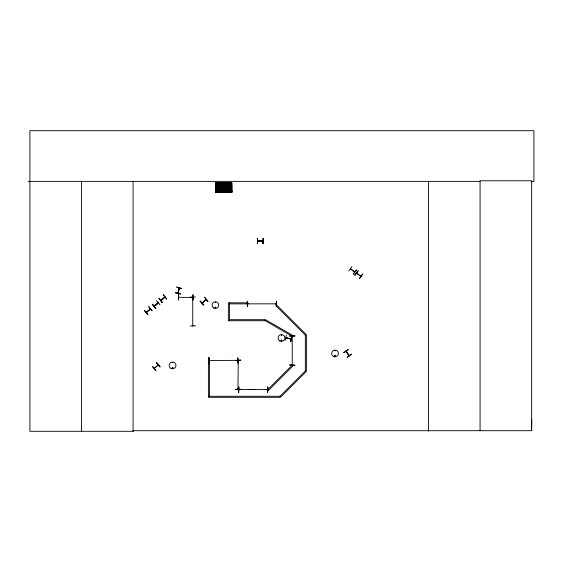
<?xml version="1.0" encoding="UTF-8"?>
<svg xmlns="http://www.w3.org/2000/svg" width="562" height="562" viewBox="0 0 562 562"><rect width="100%" height="100%" fill="white"/><g stroke="black" fill="none" stroke-linecap="round" stroke-linejoin="round"><path stroke-width="0.84" d="M531.273 181.378L533.9 181.378L533.9 130.707L29.912 130.707L29.912 431.293L133.166 431.293L133.096 430.703L531.659 430.703L531.736 419.835M177.887 293.125L179.152 287.92L178.126 293.181M354.278 271.678L354.826 271.783M356.477 273.223L357.074 273.413M360.966 276.181L360.319 276.019M192.689 325.812L192.914 325.25L192.949 325.834M238.239 360.93L238.204 360.446L237.965 360.937M238.232 360.558L237.979 389.178L238.204 388.609M172.274 362.595L172.857 362.673L172.316 362.532M172.92 367.991C172.302 366.684 172.127 368.904 172.85 368.054M215.049 307.639C216.244 306.494 215.211 309.03 215.19 307.414M334.713 355.971C335.725 354.791 335.043 357.355 334.72 355.788M335.5 356.097C334.727 354.088 334.214 357.713 335.549 355.971M192.942 297.101L192.921 297.628L192.675 297.298M192.703 325.363L192.942 325.735M237.986 388.721L238 389.136M292.205 336.28L292.24 336.764L292.233 336.167M292.444 336.687L292.451 336.28M286.423 337.776L285.903 337.607L286.304 337.959M290.547 338.97L290.99 338.998M286.36 335.1L285.201 340.347M290.512 338.949L291.067 338.872M290.505 341.591L291.734 336.364M290.695 341.64L291.931 336.406M175.323 292.837L180.557 294.052M178.597 297.298L192.977 297.481M349.044 355.774C340.094 343.375 351.967 359.427 348.897 355.142M349.255 355.598L346.15 351.236L346.34 351.833M146.239 312.388L146.886 312.163M154.114 306.234L154.641 306.1M160.76 300.459L161.399 300.227M164.61 297.438L164.814 296.933M215.864 307.899C215.478 305.861 214.396 308.84 215.752 307.983M281.738 335.373L281.197 335.149L281.738 335.296M281.169 340.347C281.393 341.872 282.286 339.476 281.176 340.446M335.289 350.821L334.748 350.597L335.289 350.744M237.789 360.551L237.206 360.34M276.314 304.028L275.717 304.035M239.398 389.81L238.892 389.803M267.561 389.81L266.978 389.599L267.575 389.599M257.642 240.929L258.183 241.119M348.805 270.947L351.945 266.592M350.351 268.931L354.678 272.015M350.779 269.17L350.47 268.692L354.713 271.966M353.245 274.101L356.568 269.872L353.21 274.08M358.085 270.954L354.734 275.162L358.029 270.912M354.973 275.331L358.057 270.933M362.525 274.108L359.357 278.443M359.575 278.604L362.687 274.228M146.303 312.296L150.349 309.044M149.864 309.198L150.195 308.84M150.342 309.093L146.464 312.479M154.185 306.142L158.126 302.749L157.88 303.29M160.802 300.424L164.94 297.129M206.128 299.616L202.032 302.904L202.629 302.707M205.643 299.687L205.938 299.469M206.121 299.672L202.109 303.08L206.205 299.595M247.554 303.845L276.314 303.838M275.787 303.824L276.202 303.817M267.505 389.578L238.927 389.543M267.505 389.803L267.034 389.599L267.519 389.599M257.656 241.14L263.016 241.231L257.754 240.901M285.84 337.643L290.968 338.816M146.429 312.5L150.391 308.981M147.848 314.671L144.322 310.624M164.94 297.073L160.915 300.614M164.975 297.122L161.006 300.572M159.994 304.808L156.524 300.705M200.065 301.176L203.816 305.033L200.086 301.162M207.87 301.513L204.568 297.263L207.898 301.485M152.414 366.417L155.941 370.47M156.693 362.701L160.001 366.944L156.679 362.715M154.157 368.342L158.14 364.843M158.336 365.033L154.346 368.461M292.423 364.864L292.233 364.38L292.233 364.921M215.562 302.595L215.337 302.061L215.485 302.602M290.947 339.055L285.805 337.853L290.976 339.055M343.705 352.592L348.117 349.522M343.839 352.774L348.229 349.683M351.405 354.2L347.14 357.474L351.362 354.137M356.694 273.111L360.916 276.125M360.804 276.342L356.554 273.308M247.666 303.782L248.151 303.838M209.535 360.572L209.05 360.523L209.535 360.305M262.531 240.901L263.016 240.929L257.698 240.929M219.482 192.162L219.7 191.888M222.461 191.888L222.243 192.239M225.306 192.246L225.439 191.888M227.842 192.246L228.01 191.825M231.038 191.888L231.045 192.232M215.288 307.175L215.752 307.302M281.358 340.059C283.367 341.057 279.595 341.022 281.611 340.059M172.569 367.379C170.996 368.728 174.122 368.18 172.696 367.429M178.442 294.706L178.456 300.08L178.554 294.706M192.97 294.706L192.984 300.073L193.005 294.706M215.878 192.38L217.944 192.352L217.838 182.65L215.773 182.678L215.92 192.38M223.29 182.65L221.217 182.678L221.33 192.38L223.388 192.352L223.24 182.65M226.268 182.65L224.203 182.678L224.315 192.38L226.374 192.352L226.268 182.65L226.331 192.352M228.804 182.65L226.739 182.678L226.886 192.38M215.92 183.662L217.712 183.641M218.604 183.662L220.395 183.641M221.365 183.662L223.156 183.641M224.35 183.662L226.142 183.641M226.886 183.662L228.678 183.641M229.942 183.662L231.734 183.641M215.927 184.315L217.719 184.301M218.611 184.315L220.402 184.301M221.372 184.315L223.163 184.301M224.357 184.315L226.149 184.301M226.893 184.315L228.685 184.301M229.949 184.315L231.741 184.301M215.934 185.305L217.726 185.284M218.625 185.305L220.416 185.284M221.386 185.305L223.177 185.284M224.364 185.305L226.156 185.284M226.9 185.305L228.692 185.284M229.963 185.305L231.755 185.284M215.948 186.177L217.733 186.155M218.632 186.177L220.423 186.155M221.393 186.177L223.184 186.155M224.371 186.177L226.163 186.155M226.915 186.177L228.699 186.155M229.97 186.177L231.762 186.155M215.956 187.16L217.747 187.146M218.639 187.16L220.43 187.146M221.4 187.16L223.191 187.146M224.386 187.16L226.177 187.146M226.922 187.16L228.713 187.146M229.977 187.16L231.769 187.146M216.005 191.389L217.796 191.368M218.688 191.389L220.48 191.368M221.449 191.389L223.24 191.368M224.435 191.389L226.226 191.368M226.971 191.389L228.762 191.368M230.027 191.389L231.818 191.368M215.71 191.663L218.098 191.642M218.393 191.663L220.782 191.642M215.71 191.74L218.098 191.712M218.393 191.74L220.782 191.712M221.154 191.74L223.543 191.642M224.14 191.663L226.528 191.642M226.676 191.663L229.064 191.642M229.732 191.663L232.12 191.642M224.14 191.74L226.528 191.712M226.676 191.74L229.064 191.712M229.732 191.74L232.12 191.712M220.634 192.352L218.702 192.373L218.576 182.678M226.844 192.38L228.91 192.352L228.762 182.65M230.041 192.373L231.973 192.352L231.818 182.65L229.795 182.678L229.907 192.38L230.532 192.373L230.413 182.671M190.139 297.066L195.513 297.073M247.245 301.253L247.301 306.62M275.773 304.028L276.258 304.028M195.513 325.827L190.139 325.939M289.641 335.886L295.008 335.872M289.641 336.111L295.008 336.076M292.233 336.708L292.451 336.181M208.769 363.115L209.029 357.741L209.05 363.115M237.262 360.34L237.747 360.333L209.162 360.551M238.119 363.108L237.789 357.741L238.098 363.108M289.641 365.012L295.015 365.202L289.641 364.942M238.534 392.374L238.801 387.007L238.562 392.374M240.796 389.262L235.429 389.227M235.429 389.501L240.796 389.466M28.1 181.589L29.912 181.582M29.912 181.378L480.074 181.378M263.311 238.337L263.016 243.711L263.283 238.337M229.401 303.866L247.301 303.866L247.301 302.82L228.355 302.82L228.355 320.726L265.208 320.726L292.563 336.519L293.083 335.619L265.728 319.82L265.208 320.726L265.208 319.68L229.401 319.68M208.404 396.273L280.017 396.273L305.335 370.948L305.335 335.142L275.963 305.77L276.701 305.033L306.072 334.404L305.335 335.142L306.381 335.142L306.381 370.948L305.335 370.948L306.072 371.686L280.754 397.011L280.017 396.273L280.017 397.313L208.404 397.313L208.404 360.46L209.443 360.46L209.443 396.273M248.039 303.782L247.561 304.028M175.372 292.619L180.599 293.856M192.731 297.143L192.731 325.848M144.469 310.491L148.017 314.523M200.262 301.007L203.788 305.061M159.004 298.555L162.559 302.581M152.386 304.302L155.885 308.383M156.496 362.869L160.051 366.902M152.386 366.445L155.885 370.52M231.706 182.65L231.832 192.352M231.586 182.65L231.692 192.352M231.516 182.65L231.579 192.352M231.375 182.65L231.495 192.352M231.242 182.657L231.34 192.359M230.301 182.671L230.371 192.373L230.153 182.671M230.069 182.678L230.139 192.38M229.935 182.678L230.02 192.38M228.65 182.65L228.769 192.352M228.572 182.65L228.629 192.352M228.418 182.65L228.558 192.352M228.32 182.65L228.439 192.352M228.221 182.657L228.284 192.359M228.151 192.359L227.603 192.366M227.322 182.671L227.47 192.373M227.245 182.671L227.315 192.373M227.132 182.671L227.196 192.38M227.006 182.678L227.076 192.38M226.858 182.678L226.999 192.38M226.036 182.65L226.233 192.352M226.093 192.352L225.924 182.65L225.903 192.352M225.868 192.352L225.685 182.657L225.748 192.359M225.615 192.359L225.067 192.366M224.821 182.671L224.933 192.373M224.709 182.671L224.793 192.373M224.589 182.671L224.66 192.38M224.484 182.678L224.575 192.38M224.357 182.678L224.428 192.38M223.142 182.65L223.255 192.352M223.002 182.65L223.114 192.352M222.931 182.65L223.002 192.352L222.798 182.65M222.657 182.657L222.77 192.359M222.629 192.359L222.081 192.366M221.842 182.671L221.716 192.373M221.576 182.671L221.667 192.38M221.456 182.678L221.463 192.38L221.259 182.678M220.62 192.352L220.529 182.65L218.456 182.678L218.569 192.38L219.194 192.373L219.04 182.671L219.032 192.373M220.381 182.65L220.494 192.352M220.255 182.65L220.353 192.352M220.171 182.65L220.241 192.352M220.016 182.65L220.156 192.352M219.939 182.657L220.002 192.359M218.808 182.671L218.92 192.38M218.695 182.678L218.843 192.38M217.831 182.65L217.901 192.352M217.719 182.65L217.803 192.352M217.487 182.65L217.663 192.352M217.452 182.65L217.473 192.352M217.332 182.65L217.361 192.359L217.22 182.657M217.185 192.359L216.637 192.366M216.391 182.671L216.503 192.373M216.244 182.671L216.363 192.373M216.166 182.671L216.23 192.38L216.005 182.678M215.906 182.678L216.012 192.38M267.631 387L267.631 392.374M247.463 301.253L247.498 306.62M238.766 387.007L238.759 392.374M238.021 360.509L238.021 360.994M208.959 357.741L208.98 360.811M208.755 357.741L208.783 361.584M192.731 325.307L192.731 325.791M531.659 430.703L531.659 180.795L480.074 180.795L480.074 430.703M428.483 181.378L428.483 431.293M292.233 336.224L292.233 364.871M263.051 238.337L263.086 243.711M255.007 389.599L252.774 389.599M251.523 389.599L249.31 389.599M229.401 302.82L229.401 320.726M133.089 181.378L133.089 431.293M81.504 181.378L81.504 431.293M216.461 186.563C216.967 188.073 217.627 185.474 216.461 186.563M219.145 186.563C219.651 188.073 220.318 185.474 219.145 186.563M221.906 186.563C222.412 188.073 223.079 185.474 221.906 186.563M224.891 186.563C225.397 188.073 226.057 185.474 224.891 186.563M227.427 186.563C227.926 188.066 228.608 185.495 227.427 186.563M230.483 186.563C230.989 188.073 231.656 185.474 230.483 186.563M179.278 287.997L178.084 293.146L179.32 288.018M291.664 336.343L290.723 341.64L291.664 336.343M176.7 287.027L181.856 288.559L176.693 287.056M158.294 302.904L154.283 306.339L158.336 302.897M292.479 364.907L267.161 390.225L267.898 390.962L293.216 365.644L292.479 364.907M148.775 306.697L152.133 310.898L148.761 306.712M152.414 304.281L155.716 308.531L152.414 304.281M159.06 298.506L162.362 302.749L159.053 298.513M163.338 294.783L166.64 299.033L163.338 294.783M276.595 301.246L276.335 306.62L276.574 301.246M240.796 360.158L235.429 360.467L240.796 360.137M267.856 387L267.589 392.374L267.828 387M257.642 238.337L257.368 243.711L257.607 238.337M279.785 340.958A3.4 3.4 0 0 0 284.878 338.015A3.4 3.4 0 0 0 279.785 335.071A3.4 3.4 0 0 0 279.785 340.958M333.336 356.399A3.4 3.4 0 0 0 338.429 353.463A3.4 3.4 0 0 0 333.336 350.519A3.4 3.4 0 0 0 333.336 356.399M213.743 308.025A3.344 3.344 0 0 0 218.758 305.131A3.344 3.344 0 0 0 213.743 302.237A3.344 3.344 0 0 0 213.743 308.025M170.869 368.328A3.4 3.4 0 0 0 175.969 365.384A3.4 3.4 0 0 0 170.869 362.441A3.4 3.4 0 0 0 170.869 368.328"/></g></svg>
